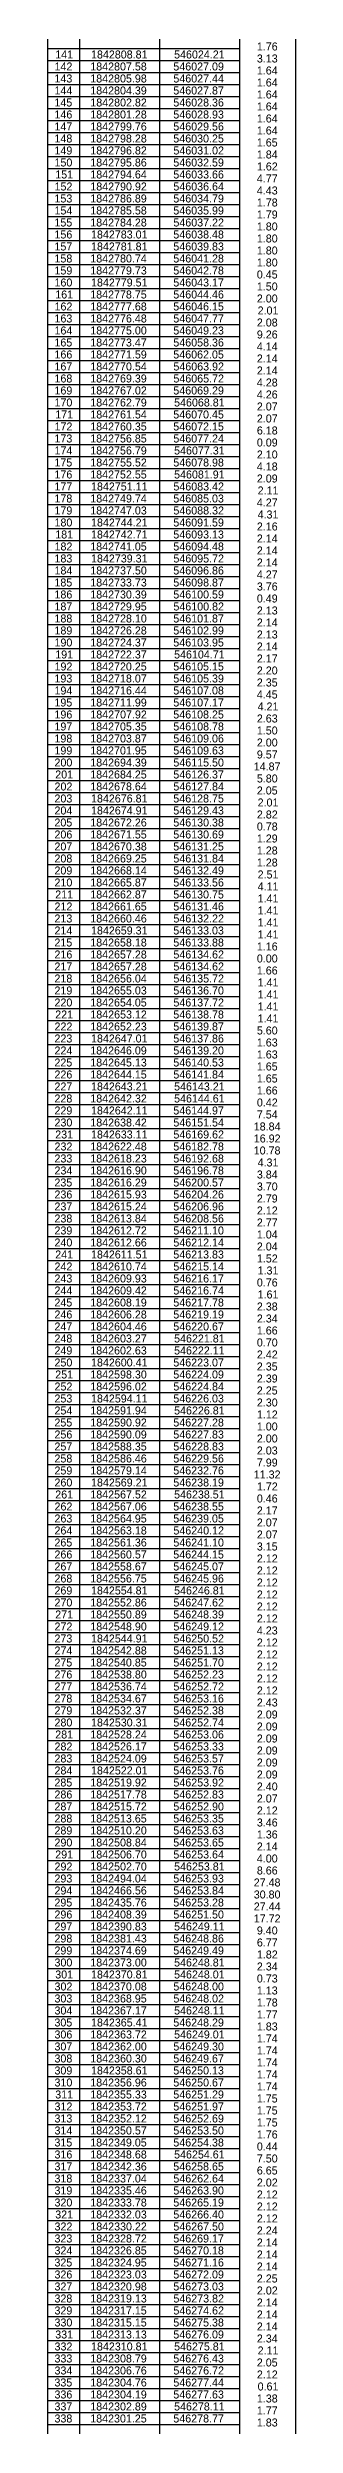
# Model space of a CAD drawing. Extents: x 542197 to 550482, y 1822129 to 1845893.
# Drawn here: x 550405 to 550482, y 1838473 to 1839216 of the extents above; entities that cross this region are included whole.
import ezdxf

# ---------------------------------------------------------------- set-up
doc = ezdxf.new("R2010")
doc.units = 0
doc.layers.add('Level 63', color=7, linetype='Continuous')

msp = doc.modelspace()

# ---------------------------------------------------------------- linework, layer by layer
at = {"layer": 'Level 63'}
for p, q in [((550404.92, 1839752.03), (550404.92, 1823712.98)), ((550414.92, 1839748.08), (550414.92, 1823712.98)), ((550464.92, 1839748.08), (550464.92, 1823712.98)), ((550482.42, 1839752.03), (550482.42, 1823712.98)), ((550439.92, 1839744.23), (550439.92, 1823712.98)), ((550404.92, 1839215.48), (550464.92, 1839215.48)), ((550404.92, 1839211.73), (550464.92, 1839211.73)), ((550404.92, 1839207.98), (550464.92, 1839207.98)), ((550404.92, 1839204.23), (550464.92, 1839204.23)), ((550404.92, 1839200.48), (550464.92, 1839200.48)), ((550404.92, 1839196.73), (550464.92, 1839196.73)), ((550404.92, 1839192.98), (550464.92, 1839192.98)), ((550404.92, 1839189.23), (550464.92, 1839189.23)), ((550404.92, 1839185.48), (550464.92, 1839185.48)), ((550404.92, 1839181.73), (550464.92, 1839181.73)), ((550404.92, 1839177.98), (550464.92, 1839177.98)), ((550404.92, 1839174.23), (550464.92, 1839174.23)), ((550404.92, 1839170.48), (550464.92, 1839170.48)), ((550404.92, 1839166.73), (550464.92, 1839166.73)), ((550404.92, 1839162.98), (550464.92, 1839162.98)), ((550404.92, 1839159.23), (550464.92, 1839159.23)), ((550404.92, 1839155.48), (550464.92, 1839155.48)), ((550404.92, 1839151.73), (550464.92, 1839151.73)), ((550404.92, 1839147.98), (550464.92, 1839147.98)), ((550404.92, 1839144.23), (550464.92, 1839144.23)), ((550404.92, 1839140.48), (550464.92, 1839140.48)), ((550404.92, 1839136.73), (550464.92, 1839136.73)), ((550404.92, 1839132.98), (550464.92, 1839132.98)), ((550404.92, 1839129.23), (550464.92, 1839129.23)), ((550404.92, 1839125.48), (550464.92, 1839125.48)), ((550404.92, 1839121.73), (550464.92, 1839121.73)), ((550404.92, 1839117.98), (550464.92, 1839117.98)), ((550404.92, 1839114.23), (550464.92, 1839114.23)), ((550404.92, 1839110.48), (550464.92, 1839110.48)), ((550404.92, 1839106.73), (550464.92, 1839106.73)), ((550404.92, 1839102.98), (550464.92, 1839102.98)), ((550404.92, 1839099.23), (550464.92, 1839099.23)), ((550404.92, 1839095.48), (550464.92, 1839095.48)), ((550404.92, 1839091.73), (550464.92, 1839091.73)), ((550404.92, 1839087.98), (550464.92, 1839087.98)), ((550404.92, 1839084.23), (550464.92, 1839084.23)), ((550404.92, 1839080.48), (550464.92, 1839080.48)), ((550404.92, 1839076.73), (550464.92, 1839076.73)), ((550404.92, 1839072.98), (550464.92, 1839072.98)), ((550404.92, 1839069.23), (550464.92, 1839069.23)), ((550404.92, 1839065.48), (550464.92, 1839065.48)), ((550404.92, 1839061.73), (550464.92, 1839061.73)), ((550404.92, 1839057.98), (550464.92, 1839057.98)), ((550404.92, 1839054.23), (550464.92, 1839054.23)), ((550404.92, 1839050.48), (550464.92, 1839050.48)), ((550404.92, 1839046.73), (550464.92, 1839046.73)), ((550404.92, 1839042.98), (550464.92, 1839042.98)), ((550404.92, 1839039.23), (550464.92, 1839039.23)), ((550404.92, 1839035.48), (550464.92, 1839035.48)), ((550404.92, 1839031.73), (550464.92, 1839031.73)), ((550404.92, 1839027.98), (550464.92, 1839027.98)), ((550404.92, 1839024.23), (550464.92, 1839024.23)), ((550404.92, 1839020.48), (550464.92, 1839020.48)), ((550404.92, 1839016.73), (550464.92, 1839016.73)), ((550404.92, 1839012.98), (550464.92, 1839012.98)), ((550404.92, 1839009.23), (550464.92, 1839009.23)), ((550404.92, 1839005.48), (550464.92, 1839005.48)), ((550404.92, 1839001.73), (550464.92, 1839001.73)), ((550404.92, 1838997.98), (550464.92, 1838997.98)), ((550404.92, 1838994.23), (550464.92, 1838994.23)), ((550404.92, 1838990.48), (550464.92, 1838990.48)), ((550404.92, 1838986.73), (550464.92, 1838986.73)), ((550404.92, 1838982.98), (550464.92, 1838982.98)), ((550404.92, 1838979.23), (550464.92, 1838979.23)), ((550404.92, 1838975.48), (550464.92, 1838975.48)), ((550404.92, 1838971.73), (550464.92, 1838971.73)), ((550404.92, 1838967.98), (550464.92, 1838967.98)), ((550404.92, 1838964.23), (550464.92, 1838964.23)), ((550404.92, 1838960.48), (550464.92, 1838960.48)), ((550404.92, 1838956.73), (550464.92, 1838956.73)), ((550404.92, 1838952.98), (550464.92, 1838952.98)), ((550404.92, 1838949.23), (550464.92, 1838949.23)), ((550404.92, 1838945.48), (550464.92, 1838945.48)), ((550404.92, 1838941.73), (550464.92, 1838941.73)), ((550404.92, 1838937.98), (550464.92, 1838937.98)), ((550404.92, 1838934.23), (550464.92, 1838934.23)), ((550404.92, 1838930.48), (550464.92, 1838930.48)), ((550404.92, 1838926.73), (550464.92, 1838926.73)), ((550404.92, 1838922.98), (550464.92, 1838922.98)), ((550404.92, 1838919.23), (550464.92, 1838919.23)), ((550404.92, 1838915.48), (550464.92, 1838915.48)), ((550404.92, 1838911.73), (550464.92, 1838911.73)), ((550404.92, 1838907.98), (550464.92, 1838907.98)), ((550404.92, 1838904.23), (550464.92, 1838904.23)), ((550404.92, 1838900.48), (550464.92, 1838900.48)), ((550404.92, 1838896.73), (550464.92, 1838896.73)), ((550404.92, 1838892.98), (550464.92, 1838892.98)), ((550404.92, 1838889.23), (550464.92, 1838889.23)), ((550404.92, 1838885.48), (550464.92, 1838885.48)), ((550404.92, 1838881.73), (550464.92, 1838881.73)), ((550404.92, 1838877.98), (550464.92, 1838877.98)), ((550404.92, 1838874.23), (550464.92, 1838874.23)), ((550404.92, 1838870.48), (550464.92, 1838870.48)), ((550404.92, 1838866.73), (550464.92, 1838866.73)), ((550404.92, 1838862.98), (550464.92, 1838862.98)), ((550404.92, 1838859.23), (550464.92, 1838859.23)), ((550404.92, 1838855.48), (550464.92, 1838855.48)), ((550404.92, 1838851.73), (550464.92, 1838851.73)), ((550404.92, 1838847.98), (550464.92, 1838847.98)), ((550404.92, 1838844.23), (550464.92, 1838844.23)), ((550404.92, 1838840.48), (550464.92, 1838840.48)), ((550404.92, 1838836.73), (550464.92, 1838836.73)), ((550404.92, 1838832.98), (550464.92, 1838832.98)), ((550404.92, 1838829.23), (550464.92, 1838829.23)), ((550404.92, 1838825.48), (550464.92, 1838825.48)), ((550404.92, 1838821.73), (550464.92, 1838821.73)), ((550404.92, 1838817.98), (550464.92, 1838817.98)), ((550404.92, 1838814.23), (550464.92, 1838814.23)), ((550404.92, 1838810.48), (550464.92, 1838810.48)), ((550404.92, 1838806.73), (550464.92, 1838806.73)), ((550404.92, 1838802.98), (550464.92, 1838802.98)), ((550404.92, 1838799.23), (550464.92, 1838799.23)), ((550404.92, 1838795.48), (550464.92, 1838795.48)), ((550404.92, 1838791.73), (550464.92, 1838791.73)), ((550404.92, 1838787.98), (550464.92, 1838787.98)), ((550404.92, 1838784.23), (550464.92, 1838784.23)), ((550404.92, 1838780.48), (550464.92, 1838780.48)), ((550404.92, 1838776.73), (550464.92, 1838776.73)), ((550404.92, 1838772.98), (550464.92, 1838772.98)), ((550404.92, 1838769.23), (550464.92, 1838769.23)), ((550404.92, 1838765.48), (550464.92, 1838765.48)), ((550404.92, 1838761.73), (550464.92, 1838761.73)), ((550404.92, 1838757.98), (550464.92, 1838757.98)), ((550404.92, 1838754.23), (550464.92, 1838754.23)), ((550404.92, 1838750.48), (550464.92, 1838750.48)), ((550404.92, 1838746.73), (550464.92, 1838746.73)), ((550404.92, 1838742.98), (550464.92, 1838742.98)), ((550404.92, 1838739.23), (550464.92, 1838739.23)), ((550404.92, 1838735.48), (550464.92, 1838735.48)), ((550404.92, 1838731.73), (550464.92, 1838731.73)), ((550404.92, 1838727.98), (550464.92, 1838727.98)), ((550404.92, 1838724.23), (550464.92, 1838724.23)), ((550404.92, 1838720.48), (550464.92, 1838720.48)), ((550404.92, 1838716.73), (550464.92, 1838716.73)), ((550404.92, 1838712.98), (550464.92, 1838712.98)), ((550404.92, 1838709.23), (550464.92, 1838709.23)), ((550404.92, 1838705.48), (550464.92, 1838705.48)), ((550404.92, 1838701.73), (550464.92, 1838701.73)), ((550404.92, 1838697.98), (550464.92, 1838697.98)), ((550404.92, 1838694.23), (550464.92, 1838694.23)), ((550404.92, 1838690.48), (550464.92, 1838690.48)), ((550404.92, 1838686.73), (550464.92, 1838686.73)), ((550404.92, 1838682.98), (550464.92, 1838682.98)), ((550404.92, 1838679.23), (550464.92, 1838679.23)), ((550404.92, 1838675.48), (550464.92, 1838675.48)), ((550404.92, 1838671.73), (550464.92, 1838671.73)), ((550404.92, 1838667.98), (550464.92, 1838667.98)), ((550404.92, 1838664.23), (550464.92, 1838664.23)), ((550404.92, 1838660.48), (550464.92, 1838660.48)), ((550404.92, 1838656.73), (550464.92, 1838656.73)), ((550404.92, 1838652.98), (550464.92, 1838652.98)), ((550404.92, 1838649.23), (550464.92, 1838649.23)), ((550404.92, 1838645.48), (550464.92, 1838645.48)), ((550404.92, 1838641.73), (550464.92, 1838641.73)), ((550404.92, 1838637.98), (550464.92, 1838637.98)), ((550404.92, 1838634.23), (550464.92, 1838634.23)), ((550404.92, 1838630.48), (550464.92, 1838630.48)), ((550404.92, 1838626.73), (550464.92, 1838626.73)), ((550404.92, 1838622.98), (550464.92, 1838622.98)), ((550404.92, 1838619.23), (550464.92, 1838619.23)), ((550404.92, 1838615.48), (550464.92, 1838615.48)), ((550404.92, 1838611.73), (550464.92, 1838611.73)), ((550404.92, 1838607.98), (550464.92, 1838607.98)), ((550404.92, 1838604.23), (550464.92, 1838604.23)), ((550404.92, 1838600.48), (550464.92, 1838600.48)), ((550404.92, 1838596.73), (550464.92, 1838596.73)), ((550404.92, 1838592.98), (550464.92, 1838592.98)), ((550404.92, 1838589.23), (550464.92, 1838589.23)), ((550404.92, 1838585.48), (550464.92, 1838585.48)), ((550404.92, 1838581.73), (550464.92, 1838581.73)), ((550404.92, 1838577.98), (550464.92, 1838577.98)), ((550404.92, 1838574.23), (550464.92, 1838574.23)), ((550404.92, 1838570.48), (550464.92, 1838570.48)), ((550404.92, 1838566.73), (550464.92, 1838566.73)), ((550404.92, 1838562.98), (550464.92, 1838562.98)), ((550404.92, 1838559.23), (550464.92, 1838559.23)), ((550404.92, 1838555.48), (550464.92, 1838555.48)), ((550404.92, 1838551.73), (550464.92, 1838551.73)), ((550404.92, 1838547.98), (550464.92, 1838547.98)), ((550404.92, 1838544.23), (550464.92, 1838544.23)), ((550404.92, 1838540.48), (550464.92, 1838540.48)), ((550404.92, 1838536.73), (550464.92, 1838536.73)), ((550404.92, 1838532.98), (550464.92, 1838532.98)), ((550404.92, 1838529.23), (550464.92, 1838529.23)), ((550404.92, 1838525.48), (550464.92, 1838525.48)), ((550404.92, 1838521.73), (550464.92, 1838521.73)), ((550404.92, 1838517.98), (550464.92, 1838517.98)), ((550404.92, 1838514.23), (550464.92, 1838514.23)), ((550404.92, 1838510.48), (550464.92, 1838510.48)), ((550404.92, 1838506.73), (550464.92, 1838506.73)), ((550404.92, 1838502.98), (550464.92, 1838502.98)), ((550404.92, 1838499.23), (550464.92, 1838499.23)), ((550404.92, 1838495.48), (550464.92, 1838495.48)), ((550404.92, 1838491.73), (550464.92, 1838491.73)), ((550404.92, 1838487.98), (550464.92, 1838487.98)), ((550404.92, 1838484.23), (550464.92, 1838484.23)), ((550404.92, 1838480.48), (550464.92, 1838480.48)), ((550404.92, 1838476.73), (550464.92, 1838476.73)), ((550404.92, 1838472.98), (550464.92, 1838472.98))]:
    msp.add_line(p, q, dxfattribs=at)

# ---------------------------------------------------------------- texts
for s, p in [('141', (550407.32, 1839212.36)), ('1842808.81', (550418.51, 1839212.36)), ('546024.21', (550444.48, 1839212.36)), ('3.13', (550470.35, 1839211.11)), ('1.76', (550470.35, 1839214.86)), ('143', (550407.08, 1839204.86)), ('142', (550407.1, 1839208.61)), ('1842807.58', (550418.27, 1839208.61)), ('1842805.98', (550418.27, 1839204.86)), ('546027.09', (550444.24, 1839208.61)), ('546027.44', (550444.25, 1839204.86)), ('1.64', (550470.35, 1839207.36)), ('1.64', (550470.35, 1839203.61)), ('145', (550407.07, 1839197.36)), ('144', (550407.09, 1839201.11)), ('1842804.39', (550418.27, 1839201.11)), ('1842802.82', (550418.29, 1839197.36)), ('546027.87', (550444.24, 1839201.11)), ('546028.36', (550444.24, 1839197.36)), ('1.64', (550470.35, 1839199.86)), ('1.64', (550470.35, 1839196.11)), ('146', (550407.08, 1839193.61)), ('147', (550407.08, 1839189.86)), ('1842801.28', (550418.27, 1839193.61)), ('1842799.76', (550418.27, 1839189.86)), ('546028.93', (550444.24, 1839193.61)), ('546029.56', (550444.24, 1839189.86)), ('1.64', (550470.35, 1839192.36)), ('1.64', (550470.35, 1839188.61)), ('148', (550407.08, 1839186.11)), ('149', (550407.08, 1839182.36)), ('1842798.28', (550418.27, 1839186.11)), ('1842796.82', (550418.29, 1839182.36)), ('546030.25', (550444.23, 1839186.11)), ('546031.02', (550444.26, 1839182.36)), ('1.65', (550470.34, 1839184.86)), ('1.84', (550470.35, 1839181.11)), ('150', (550407.09, 1839178.61)), ('151', (550407.32, 1839174.86)), ('1842795.86', (550418.27, 1839178.61)), ('1842794.64', (550418.28, 1839174.86)), ('546032.59', (550444.24, 1839178.61)), ('546033.66', (550444.24, 1839174.86)), ('4.77', (550470.35, 1839173.61)), ('1.62', (550470.36, 1839177.36)), ('153', (550407.08, 1839167.36)), ('152', (550407.1, 1839171.11)), ('1842786.89', (550418.27, 1839167.36)), ('1842790.92', (550418.29, 1839171.11)), ('546034.79', (550444.24, 1839167.36)), ('546036.64', (550444.25, 1839171.11)), ('4.43', (550470.35, 1839169.86)), ('1.78', (550470.35, 1839166.11)), ('155', (550407.07, 1839159.86)), ('154', (550407.09, 1839163.61)), ('1842785.58', (550418.27, 1839163.61)), ('1842784.28', (550418.27, 1839159.86)), ('546035.99', (550444.24, 1839163.61)), ('546037.22', (550444.26, 1839159.86)), ('1.79', (550470.35, 1839162.36)), ('1.80', (550470.35, 1839158.61)), ('156', (550407.08, 1839156.11)), ('157', (550407.08, 1839152.36)), ('1842783.01', (550418.51, 1839156.11)), ('1842781.81', (550418.51, 1839152.36)), ('546038.48', (550444.24, 1839156.11)), ('546039.83', (550444.24, 1839152.36)), ('1.80', (550470.35, 1839154.86)), ('1.80', (550470.35, 1839151.11)), ('158', (550407.08, 1839148.61)), ('159', (550407.08, 1839144.86)), ('1842780.74', (550418.28, 1839148.61)), ('1842779.73', (550418.27, 1839144.86)), ('546041.28', (550444.24, 1839148.61)), ('546042.78', (550444.24, 1839144.86)), ('0.45', (550470.34, 1839143.61)), ('1.80', (550470.35, 1839147.36)), ('160', (550407.09, 1839141.11)), ('161', (550407.32, 1839137.36)), ('1842778.75', (550418.26, 1839137.36)), ('1842779.51', (550418.51, 1839141.11)), ('546043.17', (550444.24, 1839141.11)), ('546044.46', (550444.24, 1839137.36)), ('2.00', (550470.35, 1839136.11)), ('1.50', (550470.35, 1839139.86)), ('163', (550407.08, 1839129.86)), ('162', (550407.1, 1839133.61)), ('1842777.68', (550418.27, 1839133.61)), ('1842776.48', (550418.27, 1839129.86)), ('546046.15', (550444.23, 1839133.61)), ('546047.77', (550444.24, 1839129.86)), ('2.08', (550470.35, 1839128.61)), ('2.01', (550470.59, 1839132.36)), ('165', (550407.07, 1839122.36)), ('164', (550407.09, 1839126.11)), ('1842775.00', (550418.28, 1839126.11)), ('1842773.47', (550418.27, 1839122.36)), ('546049.23', (550444.24, 1839126.11)), ('546058.36', (550444.24, 1839122.36)), ('4.14', (550470.35, 1839121.11)), ('9.26', (550470.35, 1839124.86)), ('166', (550407.08, 1839118.61)), ('167', (550407.08, 1839114.86)), ('1842771.59', (550418.27, 1839118.61)), ('1842770.54', (550418.28, 1839114.86)), ('546062.05', (550444.23, 1839118.61)), ('546063.92', (550444.26, 1839114.86)), ('2.14', (550470.35, 1839117.36)), ('2.14', (550470.35, 1839113.61)), ('168', (550407.08, 1839111.11)), ('169', (550407.08, 1839107.36)), ('1842769.39', (550418.27, 1839111.11)), ('1842767.02', (550418.29, 1839107.36)), ('546069.29', (550444.24, 1839107.36)), ('546065.72', (550444.26, 1839111.11)), ('4.28', (550470.35, 1839109.86)), ('4.26', (550470.35, 1839106.11)), ('170', (550407.09, 1839103.61)), ('171', (550407.32, 1839099.86)), ('1842762.79', (550418.27, 1839103.61)), ('1842761.54', (550418.28, 1839099.86)), ('546070.45', (550444.23, 1839099.86)), ('546068.81', (550444.48, 1839103.61)), ('2.07', (550470.35, 1839102.36)), ('2.07', (550470.35, 1839098.61)), ('173', (550407.08, 1839092.36)), ('172', (550407.1, 1839096.11)), ('1842760.35', (550418.26, 1839096.11)), ('1842756.85', (550418.26, 1839092.36)), ('546072.15', (550444.23, 1839096.11)), ('546077.24', (550444.25, 1839092.36)), ('0.09', (550470.35, 1839091.11)), ('6.18', (550470.35, 1839094.86)), ('175', (550407.07, 1839084.86)), ('174', (550407.09, 1839088.61)), ('1842756.79', (550418.27, 1839088.61)), ('1842755.52', (550418.29, 1839084.86)), ('546078.98', (550444.24, 1839084.86)), ('546077.31', (550444.48, 1839088.61)), ('4.18', (550470.35, 1839083.61)), ('2.10', (550470.35, 1839087.36)), ('176', (550407.08, 1839081.11)), ('177', (550407.08, 1839077.36)), ('1842752.55', (550418.26, 1839081.11)), ('1842751.11', (550418.51, 1839077.36)), ('546083.42', (550444.26, 1839077.36)), ('546081.91', (550444.48, 1839081.11)), ('2.09', (550470.35, 1839079.86)), ('2.11', (550470.59, 1839076.11)), ('178', (550407.08, 1839073.61)), ('179', (550407.08, 1839069.86)), ('1842749.74', (550418.28, 1839073.61)), ('1842747.03', (550418.27, 1839069.86)), ('546085.03', (550444.24, 1839073.61)), ('546088.32', (550444.26, 1839069.86)), ('4.27', (550470.35, 1839072.36)), ('4.31', (550470.59, 1839068.61)), ('180', (550407.09, 1839066.11)), ('181', (550407.32, 1839062.36)), ('1842744.21', (550418.51, 1839066.11)), ('1842742.71', (550418.51, 1839062.36)), ('546091.59', (550444.24, 1839066.11)), ('546093.13', (550444.24, 1839062.36)), ('2.16', (550470.35, 1839064.86)), ('2.14', (550470.35, 1839061.11)), ('183', (550407.08, 1839054.86)), ('182', (550407.1, 1839058.61)), ('1842741.05', (550418.26, 1839058.61)), ('1842739.31', (550418.51, 1839054.86)), ('546094.48', (550444.24, 1839058.61)), ('546095.72', (550444.26, 1839054.86)), ('2.14', (550470.35, 1839057.36)), ('2.14', (550470.35, 1839053.61)), ('185', (550407.07, 1839047.36)), ('184', (550407.09, 1839051.11)), ('1842737.50', (550418.28, 1839051.11)), ('1842733.73', (550418.27, 1839047.36)), ('546096.86', (550444.24, 1839051.11)), ('546098.87', (550444.24, 1839047.36)), ('4.27', (550470.35, 1839049.86)), ('3.76', (550470.35, 1839046.11)), ('186', (550407.08, 1839043.61)), ('187', (550407.08, 1839039.86)), ('1842730.39', (550418.27, 1839043.61)), ('1842729.95', (550418.26, 1839039.86)), ('546100.59', (550444.24, 1839043.61)), ('546100.82', (550444.26, 1839039.86)), ('0.49', (550470.35, 1839042.36)), ('2.13', (550470.35, 1839038.61)), ('188', (550407.08, 1839036.11)), ('189', (550407.08, 1839032.36)), ('1842726.28', (550418.27, 1839032.36)), ('1842728.10', (550418.28, 1839036.11)), ('546102.99', (550444.24, 1839032.36)), ('546101.87', (550444.24, 1839036.11)), ('2.14', (550470.35, 1839034.86)), ('2.13', (550470.35, 1839031.11)), ('190', (550407.09, 1839028.61)), ('191', (550407.32, 1839024.86)), ('1842724.37', (550418.27, 1839028.61)), ('1842722.37', (550418.27, 1839024.86)), ('546103.95', (550444.23, 1839028.61)), ('546104.71', (550444.48, 1839024.86)), ('2.14', (550470.35, 1839027.36)), ('2.17', (550470.35, 1839023.61)), ('193', (550407.08, 1839017.36)), ('192', (550407.1, 1839021.11)), ('1842720.25', (550418.26, 1839021.11)), ('1842718.07', (550418.27, 1839017.36)), ('546105.15', (550444.23, 1839021.11)), ('546105.39', (550444.24, 1839017.36)), ('2.35', (550470.34, 1839016.11)), ('2.20', (550470.35, 1839019.86)), ('195', (550407.07, 1839009.86)), ('194', (550407.09, 1839013.61)), ('1842711.99', (550418.27, 1839009.86)), ('1842716.44', (550418.28, 1839013.61)), ('546107.08', (550444.24, 1839013.61)), ('546107.17', (550444.24, 1839009.86)), ('4.45', (550470.34, 1839012.36)), ('4.21', (550470.59, 1839008.61)), ('196', (550407.08, 1839006.11)), ('197', (550407.08, 1839002.36)), ('1842705.35', (550418.26, 1839002.36)), ('1842707.92', (550418.29, 1839006.11)), ('546108.25', (550444.23, 1839006.11)), ('546108.78', (550444.24, 1839002.36)), ('2.63', (550470.35, 1839004.86)), ('1.50', (550470.35, 1839001.11)), ('198', (550407.08, 1838998.61)), ('199', (550407.08, 1838994.86)), ('1842701.95', (550418.26, 1838994.86)), ('1842703.87', (550418.27, 1838998.61)), ('546109.06', (550444.24, 1838998.61)), ('546109.63', (550444.24, 1838994.86)), ('9.57', (550470.35, 1838993.61)), ('2.00', (550470.35, 1838997.36)), ('200', (550407.09, 1838991.11)), ('201', (550407.32, 1838987.36)), ('1842694.39', (550418.27, 1838991.11)), ('1842684.25', (550418.26, 1838987.36)), ('546115.50', (550444.25, 1838991.11)), ('546126.37', (550444.24, 1838987.36)), ('14.87', (550469.38, 1838989.86)), ('5.80', (550470.35, 1838986.11)), ('203', (550407.08, 1838979.86)), ('202', (550407.1, 1838983.61)), ('1842678.64', (550418.28, 1838983.61)), ('1842676.81', (550418.51, 1838979.86)), ('546128.75', (550444.23, 1838979.86)), ('546127.84', (550444.25, 1838983.61)), ('2.05', (550470.34, 1838982.36)), ('2.01', (550470.59, 1838978.61)), ('205', (550407.07, 1838972.36)), ('204', (550407.09, 1838976.11)), ('1842672.26', (550418.27, 1838972.36)), ('1842674.91', (550418.51, 1838976.11)), ('546130.38', (550444.24, 1838972.36)), ('546129.43', (550444.24, 1838976.11)), ('0.78', (550470.35, 1838971.11)), ('2.82', (550470.36, 1838974.86)), ('206', (550407.08, 1838968.61)), ('207', (550407.08, 1838964.86)), ('1842671.55', (550418.26, 1838968.61)), ('1842670.38', (550418.27, 1838964.86)), ('546130.69', (550444.24, 1838968.61)), ('546131.25', (550444.23, 1838964.86)), ('1.29', (550470.35, 1838967.36)), ('1.28', (550470.35, 1838963.61)), ('208', (550407.08, 1838961.11)), ('209', (550407.08, 1838957.36)), ('1842669.25', (550418.26, 1838961.11)), ('1842668.14', (550418.28, 1838957.36)), ('546132.49', (550444.24, 1838957.36)), ('546131.84', (550444.25, 1838961.11)), ('1.28', (550470.35, 1838959.86)), ('2.51', (550470.59, 1838956.11)), ('210', (550407.09, 1838953.61)), ('211', (550407.32, 1838949.86)), ('1842665.87', (550418.27, 1838953.61)), ('1842662.87', (550418.27, 1838949.86)), ('546130.75', (550444.23, 1838949.86)), ('546133.56', (550444.24, 1838953.61)), ('4.11', (550470.59, 1838952.36)), ('213', (550407.08, 1838942.36)), ('212', (550407.1, 1838946.11)), ('1842661.65', (550418.26, 1838946.11)), ('1842660.46', (550418.27, 1838942.36)), ('546131.46', (550444.24, 1838946.11)), ('546132.22', (550444.26, 1838942.36)), ('1.41', (550470.59, 1838948.61)), ('1.41', (550470.59, 1838944.86)), ('215', (550407.07, 1838934.86)), ('214', (550407.09, 1838938.61)), ('1842658.18', (550418.27, 1838934.86)), ('1842659.31', (550418.51, 1838938.61)), ('546133.88', (550444.24, 1838934.86)), ('546133.03', (550444.24, 1838938.61)), ('1.41', (550470.59, 1838941.11)), ('1.41', (550470.59, 1838937.36)), ('216', (550407.08, 1838931.11)), ('217', (550407.08, 1838927.36)), ('1842657.28', (550418.27, 1838931.11)), ('1842657.28', (550418.27, 1838927.36)), ('546134.62', (550444.26, 1838931.11)), ('546134.62', (550444.26, 1838927.36)), ('0.00', (550470.35, 1838929.86)), ('1.16', (550470.35, 1838933.61)), ('218', (550407.08, 1838923.61)), ('219', (550407.08, 1838919.86)), ('1842656.04', (550418.28, 1838923.61)), ('1842655.03', (550418.27, 1838919.86)), ('546136.70', (550444.25, 1838919.86)), ('546135.72', (550444.26, 1838923.61)), ('1.66', (550470.35, 1838926.11)), ('1.41', (550470.59, 1838922.36)), ('220', (550407.09, 1838916.11)), ('221', (550407.32, 1838912.36)), ('1842654.05', (550418.26, 1838916.11)), ('1842653.12', (550418.29, 1838912.36)), ('546138.78', (550444.24, 1838912.36)), ('546137.72', (550444.26, 1838916.11)), ('1.41', (550470.59, 1838918.61)), ('1.41', (550470.59, 1838914.86)), ('223', (550407.08, 1838904.86)), ('222', (550407.1, 1838908.61)), ('1842652.23', (550418.27, 1838908.61)), ('1842647.01', (550418.51, 1838904.86)), ('546139.87', (550444.24, 1838908.61)), ('546137.86', (550444.24, 1838904.86)), ('5.60', (550470.35, 1838907.36)), ('1.41', (550470.59, 1838911.11)), ('225', (550407.07, 1838897.36)), ('224', (550407.09, 1838901.11)), ('1842646.09', (550418.27, 1838901.11)), ('1842645.13', (550418.27, 1838897.36)), ('546139.20', (550444.25, 1838901.11)), ('546140.53', (550444.24, 1838897.36)), ('1.63', (550470.35, 1838903.61)), ('1.63', (550470.35, 1838899.86)), ('226', (550407.08, 1838893.61)), ('227', (550407.08, 1838889.86)), ('1842644.15', (550418.26, 1838893.61)), ('1842643.21', (550418.51, 1838889.86)), ('546141.84', (550444.25, 1838893.61)), ('546143.21', (550444.48, 1838889.86)), ('1.65', (550470.34, 1838896.11)), ('1.65', (550470.34, 1838892.36)), ('228', (550407.08, 1838886.11)), ('229', (550407.08, 1838882.36)), ('1842642.32', (550418.29, 1838886.11)), ('1842642.11', (550418.51, 1838882.36)), ('546144.97', (550444.24, 1838882.36)), ('546144.61', (550444.48, 1838886.11)), ('0.42', (550470.36, 1838884.86)), ('1.66', (550470.35, 1838888.61)), ('230', (550407.09, 1838878.61)), ('231', (550407.32, 1838874.86)), ('1842638.42', (550418.29, 1838878.61)), ('1842633.11', (550418.51, 1838874.86)), ('546151.54', (550444.25, 1838878.61)), ('546169.62', (550444.26, 1838874.86)), ('18.84', (550469.38, 1838877.36)), ('7.54', (550470.35, 1838881.11)), ('233', (550407.08, 1838867.36)), ('232', (550407.1, 1838871.11)), ('1842622.48', (550418.27, 1838871.11)), ('1842618.23', (550418.27, 1838867.36)), ('546182.78', (550444.24, 1838871.11)), ('546192.68', (550444.24, 1838867.36)), ('10.78', (550469.37, 1838869.86)), ('16.92', (550469.39, 1838873.61)), ('235', (550407.07, 1838859.86)), ('234', (550407.09, 1838863.61)), ('1842616.29', (550418.27, 1838859.86)), ('1842616.90', (550418.28, 1838863.61)), ('546196.78', (550444.24, 1838863.61)), ('546200.57', (550444.24, 1838859.86)), ('3.84', (550470.35, 1838862.36)), ('4.31', (550470.59, 1838866.11)), ('236', (550407.08, 1838856.11)), ('237', (550407.08, 1838852.36)), ('1842615.93', (550418.27, 1838856.11)), ('1842615.24', (550418.28, 1838852.36)), ('546204.26', (550444.24, 1838856.11)), ('546206.96', (550444.24, 1838852.36)), ('3.70', (550470.35, 1838858.61)), ('2.79', (550470.35, 1838854.86)), ('238', (550407.08, 1838848.61)), ('239', (550407.08, 1838844.86)), ('1842613.84', (550418.28, 1838848.61)), ('1842612.72', (550418.29, 1838844.86)), ('546208.56', (550444.24, 1838848.61)), ('546211.10', (550444.25, 1838844.86)), ('2.77', (550470.35, 1838847.36)), ('2.12', (550470.36, 1838851.11)), ('240', (550407.09, 1838841.11)), ('241', (550407.32, 1838837.36)), ('1842612.66', (550418.27, 1838841.11)), ('1842611.51', (550418.51, 1838837.36)), ('546212.14', (550444.25, 1838841.11)), ('546213.83', (550444.24, 1838837.36)), ('2.04', (550470.35, 1838839.86)), ('1.04', (550470.35, 1838843.61)), ('243', (550407.08, 1838829.86)), ('242', (550407.1, 1838833.61)), ('1842610.74', (550418.28, 1838833.61)), ('1842609.93', (550418.27, 1838829.86)), ('546215.14', (550444.25, 1838833.61)), ('546216.17', (550444.24, 1838829.86)), ('1.52', (550470.36, 1838836.11)), ('1.31', (550470.59, 1838832.36)), ('245', (550407.07, 1838822.36)), ('244', (550407.09, 1838826.11)), ('1842608.19', (550418.27, 1838822.36)), ('1842609.42', (550418.29, 1838826.11)), ('546217.78', (550444.24, 1838822.36)), ('546216.74', (550444.25, 1838826.11)), ('0.76', (550470.35, 1838828.61)), ('1.61', (550470.59, 1838824.86)), ('246', (550407.08, 1838818.61)), ('247', (550407.08, 1838814.86)), ('1842606.28', (550418.27, 1838818.61)), ('1842604.46', (550418.27, 1838814.86)), ('546219.19', (550444.24, 1838818.61)), ('546220.67', (550444.24, 1838814.86)), ('2.38', (550470.35, 1838821.11)), ('2.34', (550470.35, 1838817.36)), ('248', (550407.08, 1838811.11)), ('1842603.27', (550418.27, 1838811.11)), ('546221.81', (550444.48, 1838811.11)), ('0.70', (550470.35, 1838809.86)), ('1.66', (550470.35, 1838813.61)), ('249', (550407.08, 1838807.36)), ('250', (550407.09, 1838803.61)), ('1842602.63', (550418.27, 1838807.36)), ('1842600.41', (550418.51, 1838803.61)), ('546223.07', (550444.24, 1838803.61)), ('546222.11', (550444.48, 1838807.36)), ('2.35', (550470.34, 1838802.36)), ('2.42', (550470.36, 1838806.11)), ('252', (550407.1, 1838796.11)), ('251', (550407.32, 1838799.86)), ('1842598.30', (550418.28, 1838799.86)), ('1842596.02', (550418.29, 1838796.11)), ('546224.09', (550444.24, 1838799.86)), ('546224.84', (550444.25, 1838796.11)), ('2.39', (550470.35, 1838798.61)), ('2.25', (550470.34, 1838794.86)), ('253', (550407.08, 1838792.36)), ('254', (550407.09, 1838788.61)), ('1842591.94', (550418.28, 1838788.61)), ('1842594.11', (550418.51, 1838792.36)), ('546226.03', (550444.24, 1838792.36)), ('546226.81', (550444.48, 1838788.61)), ('2.30', (550470.35, 1838791.11)), ('1.12', (550470.36, 1838787.36)), ('255', (550407.07, 1838784.86)), ('256', (550407.08, 1838781.11)), ('1842590.09', (550418.27, 1838781.11)), ('1842590.92', (550418.29, 1838784.86)), ('546227.28', (550444.24, 1838784.86)), ('546227.83', (550444.24, 1838781.11)), ('2.00', (550470.35, 1838779.86)), ('1.00', (550470.35, 1838783.61)), ('257', (550407.08, 1838777.36)), ('258', (550407.08, 1838773.61)), ('1842588.35', (550418.26, 1838777.36)), ('1842586.46', (550418.27, 1838773.61)), ('546228.83', (550444.24, 1838777.36)), ('546229.56', (550444.24, 1838773.61)), ('2.03', (550470.35, 1838776.11)), ('7.99', (550470.35, 1838772.36)), ('259', (550407.08, 1838769.86)), ('260', (550407.09, 1838766.11)), ('1842579.14', (550418.28, 1838769.86)), ('1842569.21', (550418.51, 1838766.11)), ('546238.19', (550444.24, 1838766.11)), ('546232.76', (550444.24, 1838769.86)), ('11.32', (550469.39, 1838768.61)), ('1.72', (550470.36, 1838764.86)), ('262', (550407.1, 1838758.61)), ('261', (550407.32, 1838762.36)), ('1842567.06', (550418.27, 1838758.61)), ('1842567.52', (550418.29, 1838762.36)), ('546238.55', (550444.23, 1838758.61)), ('546238.51', (550444.48, 1838762.36)), ('0.46', (550470.35, 1838761.11)), ('2.17', (550470.35, 1838757.36)), ('263', (550407.08, 1838754.86)), ('264', (550407.09, 1838751.11)), ('1842564.95', (550418.26, 1838754.86)), ('1842563.18', (550418.27, 1838751.11)), ('546239.05', (550444.23, 1838754.86)), ('546240.12', (550444.26, 1838751.11)), ('2.07', (550470.35, 1838753.61)), ('2.07', (550470.35, 1838749.86)), ('265', (550407.07, 1838747.36)), ('266', (550407.08, 1838743.61)), ('1842561.36', (550418.27, 1838747.36)), ('1842560.57', (550418.27, 1838743.61)), ('546244.15', (550444.23, 1838743.61)), ('546241.10', (550444.25, 1838747.36)), ('3.15', (550470.34, 1838746.11)), ('2.12', (550470.36, 1838742.36)), ('267', (550407.08, 1838739.86)), ('268', (550407.08, 1838736.11)), ('1842556.75', (550418.26, 1838736.11)), ('1842558.67', (550418.27, 1838739.86)), ('546245.07', (550444.24, 1838739.86)), ('546245.96', (550444.24, 1838736.11)), ('2.12', (550470.36, 1838738.61)), ('2.12', (550470.36, 1838734.86)), ('269', (550407.08, 1838732.36)), ('270', (550407.09, 1838728.61)), ('1842552.86', (550418.27, 1838728.61)), ('1842554.81', (550418.51, 1838732.36)), ('546247.62', (550444.26, 1838728.61)), ('546246.81', (550444.48, 1838732.36)), ('2.12', (550470.36, 1838731.11)), ('2.12', (550470.36, 1838727.36)), ('272', (550407.1, 1838721.11)), ('271', (550407.32, 1838724.86)), ('1842550.89', (550418.27, 1838724.86)), ('1842548.90', (550418.28, 1838721.11)), ('546248.39', (550444.24, 1838724.86)), ('546249.12', (550444.26, 1838721.11)), ('4.23', (550470.35, 1838719.86)), ('2.12', (550470.36, 1838723.61)), ('273', (550407.08, 1838717.36)), ('274', (550407.09, 1838713.61)), ('1842542.88', (550418.27, 1838713.61)), ('1842544.91', (550418.51, 1838717.36)), ('546251.13', (550444.24, 1838713.61)), ('546250.52', (550444.26, 1838717.36)), ('2.12', (550470.36, 1838716.11)), ('2.12', (550470.36, 1838712.36)), ('275', (550407.07, 1838709.86)), ('276', (550407.08, 1838706.11)), ('1842540.85', (550418.26, 1838709.86)), ('1842538.80', (550418.28, 1838706.11)), ('546251.70', (550444.25, 1838709.86)), ('546252.23', (550444.24, 1838706.11)), ('2.12', (550470.36, 1838708.61)), ('2.12', (550470.36, 1838704.86)), ('277', (550407.08, 1838702.36)), ('278', (550407.08, 1838698.61)), ('1842536.74', (550418.28, 1838702.36)), ('1842534.67', (550418.27, 1838698.61)), ('546253.16', (550444.24, 1838698.61)), ('546252.72', (550444.26, 1838702.36)), ('2.43', (550470.35, 1838697.36)), ('2.12', (550470.36, 1838701.11)), ('279', (550407.08, 1838694.86)), ('280', (550407.09, 1838691.11)), ('1842532.37', (550418.27, 1838694.86)), ('1842530.31', (550418.51, 1838691.11)), ('546252.38', (550444.24, 1838694.86)), ('546252.74', (550444.25, 1838691.11)), ('2.09', (550470.35, 1838693.61)), ('2.09', (550470.35, 1838689.86)), ('282', (550407.1, 1838683.61)), ('281', (550407.32, 1838687.36)), ('1842528.24', (550418.28, 1838687.36)), ('1842526.17', (550418.27, 1838683.61)), ('546253.06', (550444.24, 1838687.36)), ('546253.33', (550444.24, 1838683.61)), ('2.09', (550470.35, 1838686.11)), ('2.09', (550470.35, 1838682.36)), ('283', (550407.08, 1838679.86)), ('284', (550407.09, 1838676.11)), ('1842524.09', (550418.27, 1838679.86)), ('1842522.01', (550418.51, 1838676.11)), ('546253.57', (550444.24, 1838679.86)), ('546253.76', (550444.24, 1838676.11)), ('2.09', (550470.35, 1838678.61)), ('2.09', (550470.35, 1838674.86)), ('285', (550407.07, 1838672.36)), ('286', (550407.08, 1838668.61)), ('1842517.78', (550418.27, 1838668.61)), ('1842519.92', (550418.29, 1838672.36)), ('546252.83', (550444.24, 1838668.61)), ('546253.92', (550444.26, 1838672.36)), ('2.40', (550470.35, 1838671.11)), ('2.07', (550470.35, 1838667.36)), ('287', (550407.08, 1838664.86)), ('288', (550407.08, 1838661.11)), ('1842513.65', (550418.26, 1838661.11)), ('1842515.72', (550418.29, 1838664.86)), ('546253.35', (550444.23, 1838661.11)), ('546252.90', (550444.25, 1838664.86)), ('3.46', (550470.35, 1838659.86)), ('2.12', (550470.36, 1838663.61)), ('289', (550407.08, 1838657.36)), ('290', (550407.09, 1838653.61)), ('1842510.20', (550418.28, 1838657.36)), ('1842508.84', (550418.28, 1838653.61)), ('546253.65', (550444.23, 1838653.61)), ('546253.63', (550444.24, 1838657.36)), ('2.14', (550470.35, 1838652.36)), ('1.36', (550470.35, 1838656.11)), ('292', (550407.1, 1838646.11)), ('291', (550407.32, 1838649.86)), ('1842506.70', (550418.28, 1838649.86)), ('1842502.70', (550418.28, 1838646.11)), ('546253.64', (550444.25, 1838649.86)), ('546253.81', (550444.48, 1838646.11)), ('4.00', (550470.35, 1838648.61)), ('8.66', (550470.35, 1838644.86)), ('293', (550407.08, 1838642.36)), ('294', (550407.09, 1838638.61)), ('1842494.04', (550418.28, 1838642.36)), ('1842466.56', (550418.27, 1838638.61)), ('546253.93', (550444.24, 1838642.36)), ('546253.84', (550444.25, 1838638.61)), ('30.80', (550469.38, 1838637.36)), ('27.48', (550469.37, 1838641.11)), ('295', (550407.07, 1838634.86)), ('296', (550407.08, 1838631.11)), ('1842408.39', (550418.27, 1838631.11)), ('1842435.76', (550418.27, 1838634.86)), ('546253.28', (550444.24, 1838634.86)), ('546251.50', (550444.25, 1838631.11)), ('27.44', (550469.38, 1838633.61)), ('17.72', (550469.39, 1838629.86)), ('297', (550407.08, 1838627.36)), ('298', (550407.08, 1838623.61)), ('1842390.83', (550418.27, 1838627.36)), ('1842381.43', (550418.27, 1838623.61)), ('546248.86', (550444.24, 1838623.61)), ('546249.11', (550444.48, 1838627.36)), ('9.40', (550470.35, 1838626.11)), ('6.77', (550470.35, 1838622.36)), ('300', (550407.09, 1838616.11)), ('299', (550407.08, 1838619.86)), ('1842374.69', (550418.27, 1838619.86)), ('1842373.00', (550418.28, 1838616.11)), ('546249.49', (550444.24, 1838619.86)), ('546248.81', (550444.48, 1838616.11)), ('2.34', (550470.35, 1838614.86)), ('1.82', (550470.36, 1838618.61)), ('302', (550407.1, 1838608.61)), ('301', (550407.32, 1838612.36)), ('1842370.08', (550418.27, 1838608.61)), ('1842370.81', (550418.51, 1838612.36)), ('546248.00', (550444.25, 1838608.61)), ('546248.01', (550444.48, 1838612.36)), ('0.73', (550470.35, 1838611.11)), ('1.13', (550470.35, 1838607.36)), ('303', (550407.08, 1838604.86)), ('304', (550407.09, 1838601.11)), ('1842368.95', (550418.26, 1838604.86)), ('1842367.17', (550418.27, 1838601.11)), ('546248.02', (550444.26, 1838604.86)), ('546248.11', (550444.48, 1838601.11)), ('1.78', (550470.35, 1838603.61)), ('1.77', (550470.35, 1838599.86)), ('305', (550407.07, 1838597.36)), ('306', (550407.08, 1838593.61)), ('1842363.72', (550418.29, 1838593.61)), ('1842365.41', (550418.51, 1838597.36)), ('546248.29', (550444.24, 1838597.36)), ('546249.01', (550444.48, 1838593.61)), ('1.83', (550470.35, 1838596.11)), ('1.74', (550470.35, 1838592.36)), ('307', (550407.08, 1838589.86)), ('308', (550407.08, 1838586.11)), ('1842362.00', (550418.28, 1838589.86)), ('1842360.30', (550418.28, 1838586.11)), ('546249.30', (550444.25, 1838589.86)), ('546249.67', (550444.24, 1838586.11)), ('1.74', (550470.35, 1838588.61)), ('1.74', (550470.35, 1838584.86)), ('309', (550407.08, 1838582.36)), ('310', (550407.09, 1838578.61)), ('1842356.96', (550418.27, 1838578.61)), ('1842358.61', (550418.51, 1838582.36)), ('546250.13', (550444.24, 1838582.36)), ('546250.67', (550444.24, 1838578.61)), ('1.74', (550470.35, 1838581.11)), ('1.74', (550470.35, 1838577.36)), ('312', (550407.1, 1838571.11)), ('311', (550407.32, 1838574.86)), ('1842355.33', (550418.27, 1838574.86)), ('1842353.72', (550418.29, 1838571.11)), ('546251.29', (550444.24, 1838574.86)), ('546251.97', (550444.24, 1838571.11)), ('1.75', (550470.34, 1838573.61)), ('1.75', (550470.34, 1838569.86)), ('313', (550407.08, 1838567.36)), ('314', (550407.09, 1838563.61)), ('1842350.57', (550418.27, 1838563.61)), ('1842352.12', (550418.29, 1838567.36)), ('546252.69', (550444.24, 1838567.36)), ('546253.50', (550444.25, 1838563.61)), ('1.75', (550470.34, 1838566.11)), ('1.76', (550470.35, 1838562.36)), ('315', (550407.07, 1838559.86)), ('316', (550407.08, 1838556.11)), ('1842349.05', (550418.26, 1838559.86)), ('1842348.68', (550418.27, 1838556.11)), ('546254.38', (550444.24, 1838559.86)), ('546254.61', (550444.48, 1838556.11)), ('0.44', (550470.35, 1838558.61)), ('7.50', (550470.35, 1838554.86)), ('317', (550407.08, 1838552.36)), ('318', (550407.08, 1838548.61)), ('1842342.36', (550418.27, 1838552.36)), ('1842337.04', (550418.28, 1838548.61)), ('546258.65', (550444.23, 1838552.36)), ('546262.64', (550444.25, 1838548.61)), ('6.65', (550470.34, 1838551.11)), ('2.02', (550470.36, 1838547.36)), ('319', (550407.08, 1838544.86)), ('320', (550407.09, 1838541.11)), ('1842333.78', (550418.27, 1838541.11)), ('1842335.46', (550418.27, 1838544.86)), ('546265.19', (550444.24, 1838541.11)), ('546263.90', (550444.25, 1838544.86)), ('2.12', (550470.36, 1838543.61)), ('322', (550407.1, 1838533.61)), ('321', (550407.32, 1838537.36)), ('1842332.03', (550418.27, 1838537.36)), ('1842330.22', (550418.29, 1838533.61)), ('546266.40', (550444.25, 1838537.36)), ('546267.50', (550444.25, 1838533.61)), ('2.12', (550470.36, 1838539.86)), ('2.12', (550470.36, 1838536.11)), ('323', (550407.08, 1838529.86)), ('324', (550407.09, 1838526.11)), ('1842326.85', (550418.26, 1838526.11)), ('1842328.72', (550418.29, 1838529.86)), ('546270.18', (550444.24, 1838526.11)), ('546269.17', (550444.24, 1838529.86)), ('2.24', (550470.35, 1838532.36)), ('2.14', (550470.35, 1838528.61)), ('325', (550407.07, 1838522.36)), ('326', (550407.08, 1838518.61)), ('1842324.95', (550418.26, 1838522.36)), ('1842323.03', (550418.27, 1838518.61)), ('546272.09', (550444.24, 1838518.61)), ('546271.16', (550444.24, 1838522.36)), ('2.14', (550470.35, 1838524.86)), ('2.14', (550470.35, 1838521.11)), ('327', (550407.08, 1838514.86)), ('328', (550407.08, 1838511.11)), ('1842320.98', (550418.27, 1838514.86)), ('1842319.13', (550418.27, 1838511.11)), ('546273.03', (550444.24, 1838514.86)), ('546273.82', (550444.26, 1838511.11)), ('2.25', (550470.34, 1838517.36)), ('2.02', (550470.36, 1838513.61)), ('329', (550407.08, 1838507.36)), ('330', (550407.09, 1838503.61)), ('1842317.15', (550418.26, 1838507.36)), ('1842315.15', (550418.26, 1838503.61)), ('546275.38', (550444.24, 1838503.61)), ('546274.62', (550444.26, 1838507.36)), ('2.14', (550470.35, 1838509.86)), ('2.14', (550470.35, 1838506.11)), ('332', (550407.1, 1838496.11)), ('331', (550407.32, 1838499.86)), ('1842313.13', (550418.27, 1838499.86)), ('1842310.81', (550418.51, 1838496.11)), ('546276.09', (550444.24, 1838499.86)), ('546275.81', (550444.48, 1838496.11)), ('2.14', (550470.35, 1838502.36)), ('2.34', (550470.35, 1838498.61)), ('333', (550407.08, 1838492.36)), ('334', (550407.09, 1838488.61)), ('1842308.79', (550418.27, 1838492.36)), ('1842306.76', (550418.27, 1838488.61)), ('546276.43', (550444.24, 1838492.36)), ('546276.72', (550444.26, 1838488.61)), ('2.05', (550470.34, 1838491.11)), ('2.11', (550470.59, 1838494.86)), ('335', (550407.07, 1838484.86)), ('336', (550407.08, 1838481.11)), ('1842304.19', (550418.27, 1838481.11)), ('1842304.76', (550418.27, 1838484.86)), ('546277.44', (550444.25, 1838484.86)), ('546277.63', (550444.24, 1838481.11)), ('2.12', (550470.36, 1838487.36)), ('0.61', (550470.59, 1838483.61)), ('337', (550407.08, 1838477.36)), ('338', (550407.08, 1838473.61)), ('1842302.89', (550418.27, 1838477.36)), ('1842301.25', (550418.26, 1838473.61)), ('546278.77', (550444.24, 1838473.61)), ('546278.11', (550444.48, 1838477.36)), ('1.38', (550470.35, 1838479.86)), ('1.77', (550470.35, 1838476.11)), ('1.83', (550470.35, 1838472.36))]:
    msp.add_text(s, height=2.5, dxfattribs=at).set_placement(p)

doc.saveas('drawing.dxf')
